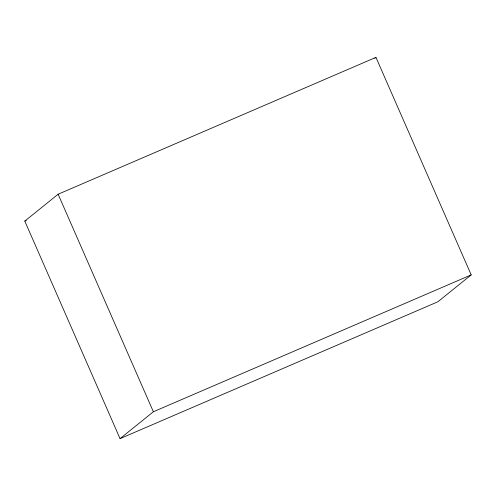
<?xml version="1.0" encoding="UTF-8"?>
<svg xmlns="http://www.w3.org/2000/svg" width="496" height="496" viewBox="0 0 496 496"><rect width="100%" height="100%" fill="white"/><g stroke="black" fill="none" stroke-linecap="round" stroke-linejoin="round"><path stroke-width="0.74" d="M24.8 221.104L58.125 194.227L375.949 57.369L471.2 274.896L437.875 301.773L120.051 438.631L24.8 221.104L26.22 220.491M374.759 58.33L375.949 57.369M120.051 438.631L153.376 411.754L471.2 274.896M58.125 194.227L153.376 411.754"/></g></svg>
